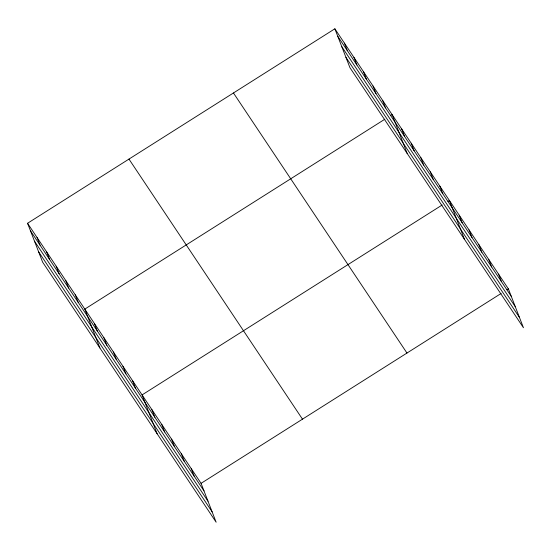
<?xml version="1.0" encoding="UTF-8"?>
<svg xmlns="http://www.w3.org/2000/svg" width="551" height="551" viewBox="0 0 551 551"><rect width="100%" height="100%" fill="white"/><g stroke="black" fill="none" stroke-linecap="round" stroke-linejoin="round"><path stroke-width="0.83" d="M27.55 223.272L201.067 483.344L216.137 522.203L42.62 262.138L27.55 223.272L334.863 28.797L508.373 288.862L523.45 327.728L349.933 67.656L334.863 28.797M384.88 119.202L84.813 309.097L99.883 347.957M390.673 115.538L392.119 114.622L407.196 153.481M442.136 205.027L142.068 394.915L157.145 433.782M447.935 201.356L449.382 200.44L464.452 239.299M201.067 483.344L501.135 293.449M506.927 289.778L508.373 288.862M337.797 36.366L511.314 296.431M341.799 46.69L515.316 306.755M345.932 57.332L519.441 317.397M233.452 92.974L406.962 353.039M128.962 159.094L302.478 419.166M30.484 230.841L204.001 490.907M34.493 241.166L208.002 501.231M38.618 251.807L212.135 511.872M498.545 274.129L501.479 281.692M488.709 259.39L491.644 266.953M478.881 244.651L481.815 252.22M469.046 229.919L471.98 237.481M459.217 215.179L462.151 222.742M439.836 186.135L442.77 193.704M430.297 171.836L433.231 179.399M420.75 157.531L423.685 165.093M411.211 143.226L414.145 150.795M401.665 128.92L404.599 136.49M382.58 100.316L385.514 107.879M373.034 86.011L375.968 93.58M363.488 71.706L366.429 79.275M353.949 57.407L356.883 64.97M344.403 43.102L347.337 50.664M191.231 468.605L194.166 476.167M181.403 453.866L184.337 461.435M171.568 439.133L174.502 446.696M161.732 424.394L164.666 431.956M151.904 409.655L154.838 417.224M132.529 380.617L135.463 388.18M122.983 366.312L125.917 373.874M113.437 352.006L116.371 359.576M103.898 337.701L106.832 345.27M94.352 323.403L97.286 330.965M75.267 294.792L78.201 302.361M65.721 280.487L68.655 288.056M56.181 266.188L59.115 273.751M46.635 251.883L49.569 259.445M37.096 237.577L40.03 245.147"/></g></svg>
